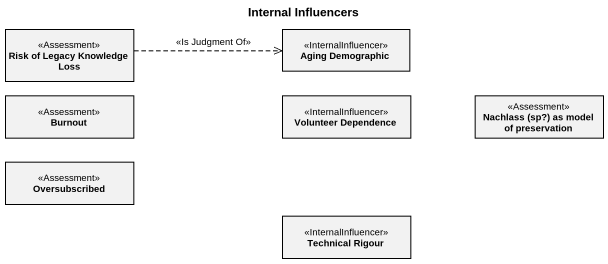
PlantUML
@startuml
title Internal Influencers
hide circle
hide empty members
class "Risk of Legacy Knowledge Loss" as Risk_of_Legacy_Knowledge <<Assessment>>
class "Aging Demographic" as Aging_Demographic <<InternalInfluencer>>
class Burnout <<Assessment>>
class "Volunteer Dependence" as Volunteer_Dependence <<InternalInfluencer>>
class "Nachlass (sp?) as model of preservation" as Nachlass_sp_as_model_of <<Assessment>>
class Oversubscribed <<Assessment>>
class "Technical Rigour" as Technical_Rigour <<InternalInfluencer>>
Risk_of_Legacy_Knowledge .right.> Aging_Demographic : <<Is Judgment Of>>
@enduml
